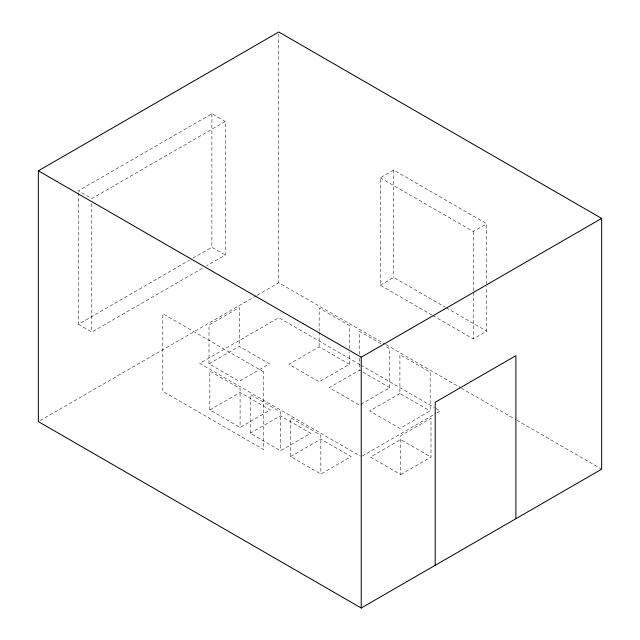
<?xml version="1.0" encoding="UTF-8"?>
<svg xmlns="http://www.w3.org/2000/svg" width="640" height="640" viewBox="0 0 640 640"><rect width="100%" height="100%" fill="white"/><g stroke="black" fill="none" stroke-linecap="round" stroke-linejoin="round"><path stroke-width="0.48" stroke-dasharray="3.2 2.4" d="M225.336 121.488L211.888 113.728L78.344 190.824L91.792 198.592L225.336 121.488L225.336 255L206.376 265.944M78.344 192.816L78.344 324.336L189.488 260.168M192.928 258.176L211.888 247.232L225.336 255M78.344 324.336L91.792 332.096L202.936 267.936M431.928 315.04L380.264 285.208L380.264 177.816L393.712 170.056L486.712 223.752L486.712 285.4M40.08 420.592L256.288 295.768M257.152 295.264L278.776 282.784L385.24 344.256M208.992 363.832L239.248 346.36L269.504 363.832L239.248 381.296L208.992 363.832L208.992 325.008L239.248 307.544L239.248 346.36M380.264 285.208L393.712 277.448L445.376 307.272M380.264 177.816L473.264 231.512L486.712 223.752M209.84 409.96L240.096 392.496L270.352 409.96L240.096 427.432L209.84 409.96L209.84 371.144L240.096 388.616L240.096 427.432M349.408 364.32L319.152 346.856L288.896 364.32L319.152 381.792L349.408 364.32L349.408 352.376M250.216 433.272L280.472 415.808L310.728 433.272L280.472 450.744L250.216 433.272L250.216 394.456L280.472 411.928L280.472 450.744M389.784 387.632L359.528 370.168L329.272 387.632L359.528 405.104L389.784 387.632L389.784 348.816L384.6 345.816M432.792 315.536L473.264 338.904L486.712 331.136L486.712 286.392M290.592 456.584L320.848 439.12L351.104 456.584L320.848 474.056L290.592 456.584L290.592 417.768L320.848 435.24L320.848 474.056M399.904 393.48L369.648 410.944L399.904 428.416L430.16 410.944L430.16 372.128L399.904 354.656L399.904 393.48L430.16 410.944M362.088 456.112L435.984 413.448M436.848 412.952L440.28 410.968L435.104 407.976M400.752 474.544L431.008 457.08L431.008 418.256L400.752 435.728L400.752 474.544L370.496 457.08L400.752 439.608L431.008 457.08M446.24 307.776L486.712 331.136M386.112 344.752L460.552 387.736M461.416 388.232L515.952 419.72M516.816 420.216L601.648 469.192M381.136 343.824L359.528 331.344L359.528 354.24M359.96 364.592L278.776 317.72L199.72 363.36L360.36 456.112M360.824 365.088L434.24 407.472M473.264 231.512L473.264 291.176M473.264 292.168L473.264 338.904M393.712 170.056L393.712 277.448M359.528 358.224L359.528 370.168M349.408 348.392L349.408 325.504L319.152 308.032L319.152 330.928M319.152 331.92L319.152 346.856M278.776 34L278.776 282.784M211.888 113.728L211.888 247.232M91.792 203.568L91.792 332.096M263.664 371.936L162.808 313.704L162.808 391.344L263.664 449.576L263.664 371.936"/><path stroke-width="0.96" d="M38.352 170.808L278.776 32L601.648 218.408L601.648 469.192L361.224 608L38.352 421.592L38.352 170.808L361.224 357.216L601.648 218.408M515.896 518.704L515.896 355.664L435.208 402.248L435.208 565.288M361.224 357.216L361.224 608"/></g></svg>
